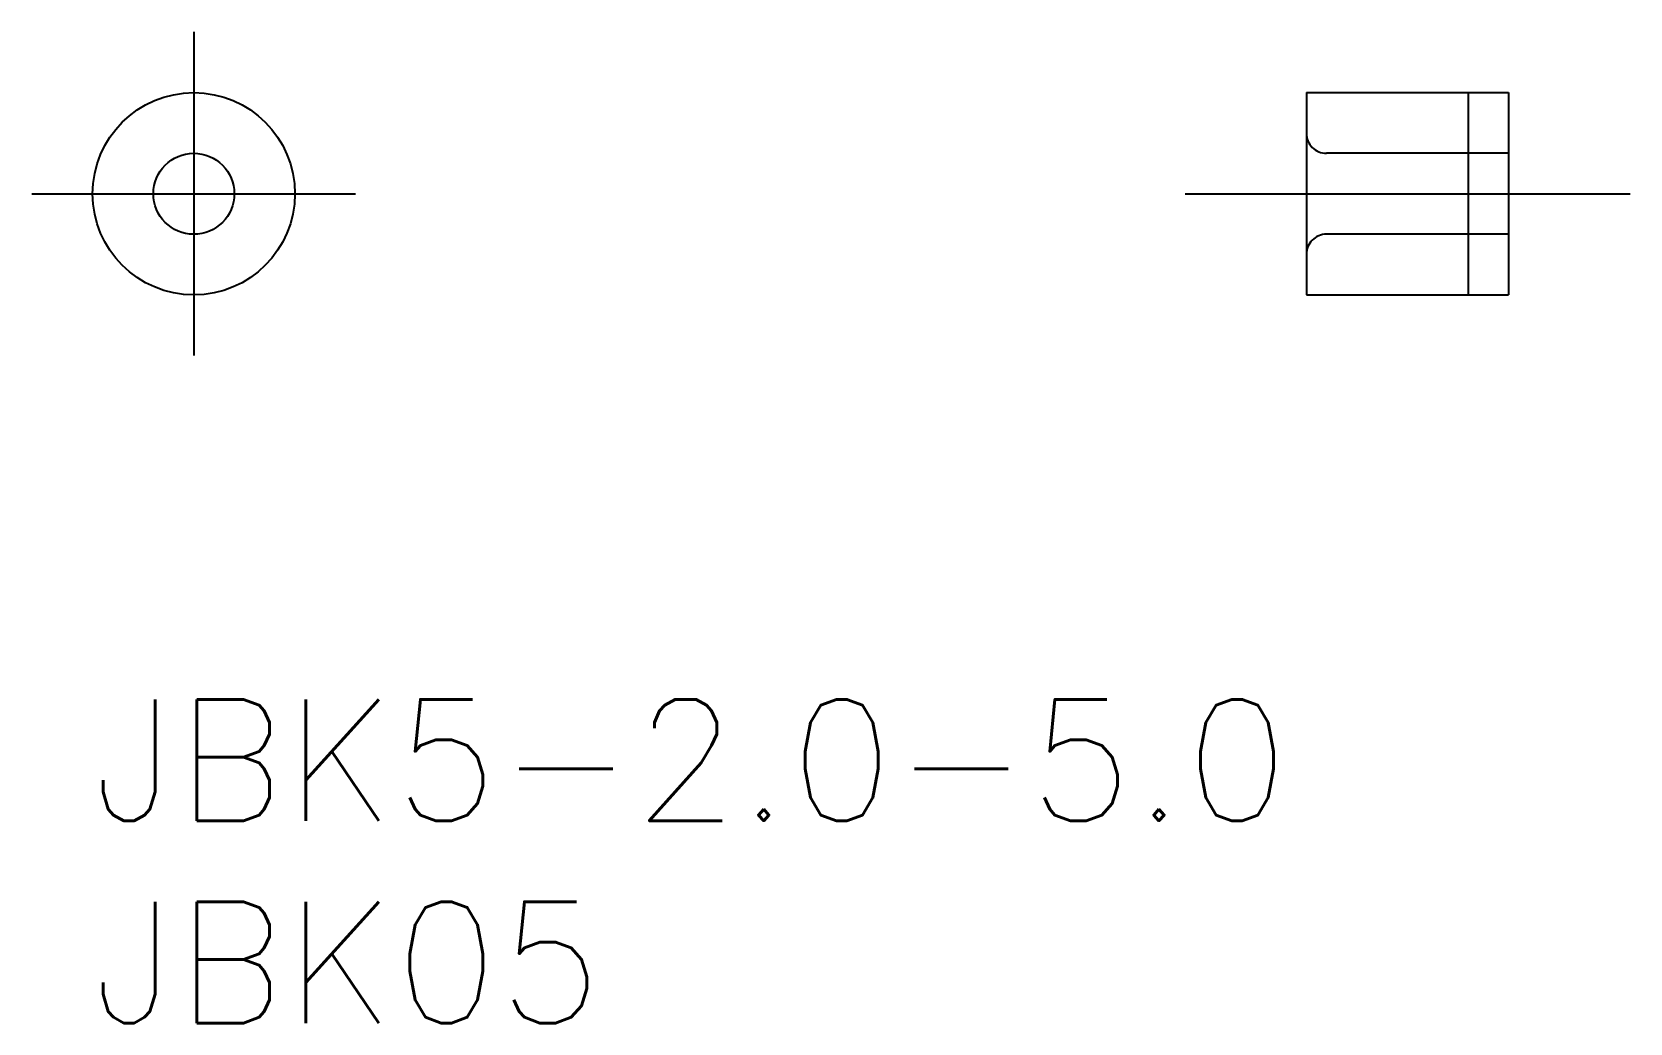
# Model space of a CAD drawing. Extents: x -1.5 to 38, y -8 to 16.5.
import ezdxf

# ---------------------------------------------------------------- set-up
doc = ezdxf.new("R2010")
doc.units = 0
doc.header["$LTSCALE"] = 0.5
doc.linetypes.add('CENTER', pattern=[50.8, 31.75, -6.35, 6.35, -6.35])
doc.linetypes.add('DASHED', pattern=[19.05, 12.7, -6.35])
for name, color, linetype in [('MSM_CENTER', 1, 'CENTER'), ('MSM_CONTINUOUS', 7, 'CONTINUOUS'), ('MSM_DASHED', 4, 'DASHED'), ('MSM_NARROW', 5, 'CONTINUOUS'), ('MSM_PART_NUMBER', 7, 'CONTINUOUS')]:
    doc.layers.add(name, color=color, linetype=linetype)
doc.styles.get("Standard").update_dxf_attribs({"font": 'txt.shx', "height": 3, "bigfont": 'bigfont.shx'})

# ---------------------------------------------------------------- blocks, each defined once
blk = doc.blocks.new('*U9')
at = {"layer": 'MSM_PART_NUMBER'}
blk.add_text('JBK5-2.0-5.0', height=3, dxfattribs=at).set_placement((0, -3))
blk = doc.blocks.new('*U10')
at = {"layer": 'MSM_PART_NUMBER'}
blk.add_text('JBK05', height=3, dxfattribs=at).set_placement((0, -8))

msp = doc.modelspace()

# ---------------------------------------------------------------- linework, layer by layer
at = {"layer": 'MSM_CENTER'}
for p, q in [((2.5, 16.5), (2.5, 8.5)), ((-1.5, 12.5), (6.5, 12.5)), ((27, 12.5), (38, 12.5))]:
    msp.add_line(p, q, dxfattribs=at)
at = {"layer": 'MSM_CONTINUOUS'}
for p, q in [((30, 15), (35, 15)), ((30, 15), (30, 10)), ((35, 15), (35, 10)), ((30, 10), (35, 10))]:
    msp.add_line(p, q, dxfattribs=at)
for radius in [2.5, 1]:
    msp.add_circle((2.5, 12.5), radius, dxfattribs=at)
at = {"layer": 'MSM_DASHED'}
for p, q in [((35, 13.5), (30.5, 13.5)), ((35, 11.5), (30.5, 11.5))]:
    msp.add_line(p, q, dxfattribs=at)
for centre, start, end in [((30.5, 14), 180, 270), ((30.5, 11), 90, 180)]:
    msp.add_arc(centre, 0.5, start, end, dxfattribs=at)
at = {"layer": 'MSM_NARROW'}
msp.add_line((34, 15), (34, 10), dxfattribs=at)

# ---------------------------------------------------------------- block references
at = {"layer": 'MSM_CONTINUOUS'}
for name in ['*U9', '*U10']:
    msp.add_blockref(name, (0, 0), dxfattribs=at)

doc.saveas('drawing.dxf')
